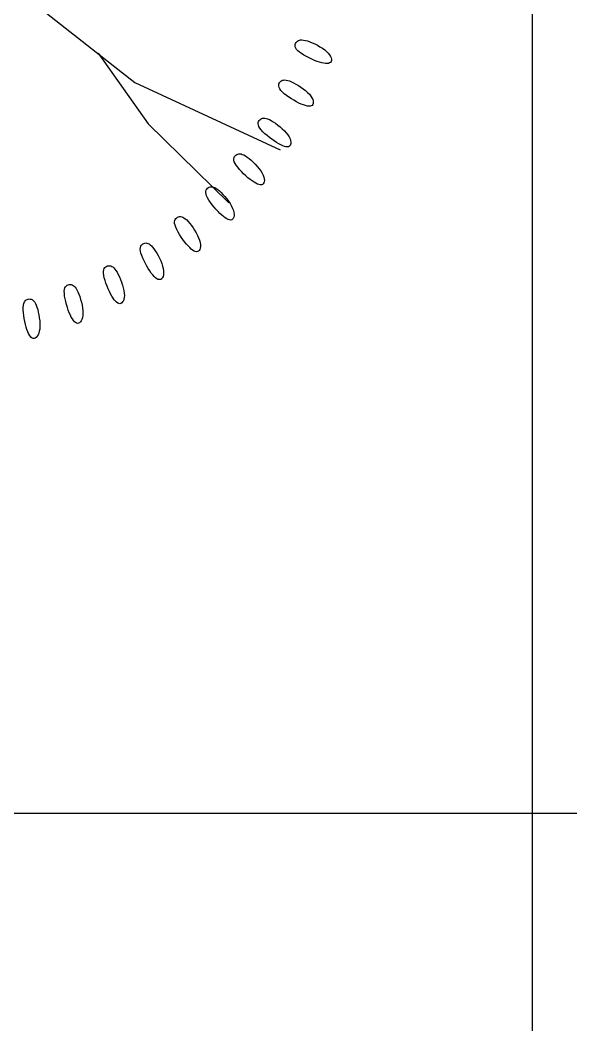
# Model space of a CAD drawing. Header units: inches. Extents: x 7658 to 73799, y 48 to 40262.
# Drawn here: x 16847 to 17749, y 33521 to 35165 of the extents above; entities that cross this region are included whole.
import ezdxf

# ---------------------------------------------------------------- set-up
doc = ezdxf.new("R2010")
doc.units = ezdxf.units.IN
doc.layers.add('www.cad-blocks.net', color=7, linetype='Continuous')

# ---------------------------------------------------------------- blocks, each defined once
blk = doc.blocks.new('A$C516926BB')
for p, q in [((6.2986, 38.5194), (6.2986, 0)), ((0, 33.1729), (62.4121, 33.1729))]:
    blk.add_line(p, q)
blk = doc.blocks.new('A$C2E07402A')
at = {"color": 0}
for p, q in [((0.9331, 0.5762), (1.0979, 0.4469)), ((1.3605, 0.5091), (1.3611, 0.5108)), ((1.3611, 0.5108), (1.3619, 0.5122)), ((1.3619, 0.5122), (1.363, 0.5135)), ((1.363, 0.5135), (1.3642, 0.5146)), ((1.3642, 0.5146), (1.3657, 0.5155)), ((1.3657, 0.5155), (1.3674, 0.5161)), ((1.3674, 0.5161), (1.3693, 0.5165)), ((1.3693, 0.5165), (1.3715, 0.5165)), ((1.3715, 0.5165), (1.3741, 0.5163)), ((1.3741, 0.5163), (1.3771, 0.5157)), ((1.3771, 0.5157), (1.3804, 0.5147)), ((1.3804, 0.5147), (1.3842, 0.5134)), ((1.3842, 0.5134), (1.3882, 0.5117)), ((1.3882, 0.5117), (1.3925, 0.5098)), ((1.3925, 0.5098), (1.3968, 0.5076)), ((1.0375, 0.4948), (1.1199, 0.3791)), ((1.3604, 0.5073), (1.3605, 0.5091)), ((1.3606, 0.5053), (1.3604, 0.5073)), ((1.3614, 0.5032), (1.3606, 0.5053)), ((1.3628, 0.501), (1.3614, 0.5032)), ((1.3649, 0.4987), (1.3628, 0.501)), ((1.3676, 0.4964), (1.3649, 0.4987)), ((1.3709, 0.494), (1.3676, 0.4964)), ((1.3747, 0.4916), (1.3709, 0.494)), ((1.3968, 0.5076), (1.401, 0.5052)), ((1.401, 0.5052), (1.405, 0.5027)), ((1.405, 0.5027), (1.4087, 0.5)), ((1.4087, 0.5), (1.4119, 0.4973)), ((1.4119, 0.4973), (1.4146, 0.4946)), ((1.4146, 0.4946), (1.4166, 0.492)), ((1.3789, 0.4892), (1.3747, 0.4916)), ((1.3833, 0.487), (1.3789, 0.4892)), ((1.3877, 0.4849), (1.3833, 0.487)), ((1.3921, 0.483), (1.3877, 0.4849)), ((1.3964, 0.4814), (1.3921, 0.483)), ((1.4003, 0.48), (1.3964, 0.4814)), ((1.404, 0.479), (1.4003, 0.48)), ((1.4073, 0.4782), (1.404, 0.479)), ((1.4102, 0.4778), (1.4073, 0.4782)), ((1.4128, 0.4778), (1.4102, 0.4778)), ((1.415, 0.478), (1.4128, 0.4778)), ((1.4168, 0.4787), (1.415, 0.478)), ((1.4166, 0.492), (1.4182, 0.4894)), ((1.4182, 0.4797), (1.4168, 0.4787)), ((1.4182, 0.4894), (1.4192, 0.487)), ((1.4191, 0.4811), (1.4182, 0.4797)), ((1.4196, 0.4828), (1.4191, 0.4811)), ((1.4192, 0.487), (1.4197, 0.4848)), ((1.4197, 0.4848), (1.4196, 0.4828)), ((1.0979, 0.4469), (1.3356, 0.3368)), ((1.3335, 0.4428), (1.3338, 0.4446)), ((1.3338, 0.4446), (1.3345, 0.4462)), ((1.3345, 0.4462), (1.3355, 0.4475)), ((1.3355, 0.4475), (1.3367, 0.4487)), ((1.3367, 0.4487), (1.3381, 0.4497)), ((1.3381, 0.4497), (1.3396, 0.4504)), ((1.3396, 0.4504), (1.3414, 0.4508)), ((1.3414, 0.4508), (1.3433, 0.451)), ((1.3433, 0.451), (1.3456, 0.4508)), ((1.3456, 0.4508), (1.3481, 0.4503)), ((1.3481, 0.4503), (1.351, 0.4494)), ((1.351, 0.4494), (1.3542, 0.4481)), ((1.3542, 0.4481), (1.3578, 0.4464)), ((1.3578, 0.4464), (1.3617, 0.4443)), ((1.3617, 0.4443), (1.3657, 0.4419)), ((1.3336, 0.4408), (1.3335, 0.4428)), ((1.3341, 0.4386), (1.3336, 0.4408)), ((1.3353, 0.4363), (1.3341, 0.4386)), ((1.3371, 0.4338), (1.3353, 0.4363)), ((1.3395, 0.4312), (1.3371, 0.4338)), ((1.3426, 0.4284), (1.3395, 0.4312)), ((1.3461, 0.4256), (1.3426, 0.4284)), ((1.3657, 0.4419), (1.3697, 0.4393)), ((1.3697, 0.4393), (1.3737, 0.4364)), ((1.3737, 0.4364), (1.3774, 0.4335)), ((1.3774, 0.4335), (1.3808, 0.4305)), ((1.3808, 0.4305), (1.3837, 0.4275)), ((1.35, 0.4229), (1.3461, 0.4256)), ((1.3541, 0.4202), (1.35, 0.4229)), ((1.3583, 0.4176), (1.3541, 0.4202)), ((1.3625, 0.4153), (1.3583, 0.4176)), ((1.3666, 0.4132), (1.3625, 0.4153)), ((1.3704, 0.4115), (1.3666, 0.4132)), ((1.3739, 0.41), (1.3704, 0.4115)), ((1.3837, 0.4275), (1.3861, 0.4245)), ((1.3861, 0.4245), (1.3879, 0.4217)), ((1.3879, 0.4217), (1.3891, 0.419)), ((1.3891, 0.419), (1.3899, 0.4165)), ((1.3899, 0.4122), (1.3892, 0.4105)), ((1.3899, 0.4165), (1.3901, 0.4142)), ((1.3901, 0.4142), (1.3899, 0.4122)), ((1.3771, 0.409), (1.3739, 0.41)), ((1.38, 0.4083), (1.3771, 0.409)), ((1.3826, 0.4079), (1.38, 0.4083)), ((1.3848, 0.408), (1.3826, 0.4079)), ((1.3866, 0.4084), (1.3848, 0.408)), ((1.3881, 0.4093), (1.3866, 0.4084)), ((1.3892, 0.4105), (1.3881, 0.4093)), ((1.1199, 0.3791), (1.2518, 0.2496)), ((1.2999, 0.3794), (1.3, 0.3814)), ((1.3002, 0.3772), (1.2999, 0.3794)), ((1.3, 0.3814), (1.3005, 0.3832)), ((1.3005, 0.3832), (1.3014, 0.3847)), ((1.3014, 0.3847), (1.3025, 0.3859)), ((1.3025, 0.3859), (1.3039, 0.387)), ((1.3039, 0.387), (1.3053, 0.3878)), ((1.3053, 0.3878), (1.3069, 0.3883)), ((1.3069, 0.3883), (1.3087, 0.3886)), ((1.3087, 0.3886), (1.3107, 0.3885)), ((1.3107, 0.3885), (1.3129, 0.3881)), ((1.3129, 0.3881), (1.3153, 0.3873)), ((1.3153, 0.3873), (1.3181, 0.3861)), ((1.3181, 0.3861), (1.3212, 0.3845)), ((1.3212, 0.3845), (1.3246, 0.3824)), ((1.3246, 0.3824), (1.3282, 0.38)), ((1.3282, 0.38), (1.332, 0.3772)), ((1.3011, 0.3748), (1.3002, 0.3772)), ((1.3026, 0.3721), (1.3011, 0.3748)), ((1.3048, 0.3692), (1.3026, 0.3721)), ((1.3076, 0.3662), (1.3048, 0.3692)), ((1.3108, 0.363), (1.3076, 0.3662)), ((1.3144, 0.3599), (1.3108, 0.363)), ((1.332, 0.3772), (1.3357, 0.3741)), ((1.3357, 0.3741), (1.3393, 0.3709)), ((1.3393, 0.3709), (1.3427, 0.3676)), ((1.3427, 0.3676), (1.3458, 0.3643)), ((1.3458, 0.3643), (1.3484, 0.361)), ((1.3182, 0.3568), (1.3144, 0.3599)), ((1.3221, 0.3538), (1.3182, 0.3568)), ((1.326, 0.3511), (1.3221, 0.3538)), ((1.3298, 0.3486), (1.326, 0.3511)), ((1.3334, 0.3464), (1.3298, 0.3486)), ((1.3368, 0.3447), (1.3334, 0.3464)), ((1.3484, 0.361), (1.3504, 0.3578)), ((1.3504, 0.3578), (1.3519, 0.3548)), ((1.3519, 0.3548), (1.3529, 0.3519)), ((1.3529, 0.3519), (1.3533, 0.3494)), ((1.3533, 0.3471), (1.3529, 0.3451)), ((1.3533, 0.3494), (1.3533, 0.3471)), ((1.2633, 0.3281), (1.2647, 0.329)), ((1.2647, 0.329), (1.2663, 0.3297)), ((1.2663, 0.3297), (1.2679, 0.3301)), ((1.2679, 0.3301), (1.2697, 0.3301)), ((1.2697, 0.3301), (1.2717, 0.3299)), ((1.2717, 0.3299), (1.2738, 0.3292)), ((1.2738, 0.3292), (1.2762, 0.3282)), ((1.3399, 0.3432), (1.3368, 0.3447)), ((1.3427, 0.3422), (1.3399, 0.3432)), ((1.3452, 0.3416), (1.3427, 0.3422)), ((1.3474, 0.3414), (1.3452, 0.3416)), ((1.3493, 0.3417), (1.3474, 0.3414)), ((1.3509, 0.3424), (1.3493, 0.3417)), ((1.3521, 0.3435), (1.3509, 0.3424)), ((1.3529, 0.3451), (1.3521, 0.3435)), ((1.26, 0.322), (1.2603, 0.3239)), ((1.2601, 0.3197), (1.26, 0.322)), ((1.2607, 0.3172), (1.2601, 0.3197)), ((1.2603, 0.3239), (1.261, 0.3256)), ((1.2619, 0.3144), (1.2607, 0.3172)), ((1.261, 0.3256), (1.262, 0.327)), ((1.2638, 0.3113), (1.2619, 0.3144)), ((1.262, 0.327), (1.2633, 0.3281)), ((1.2762, 0.3282), (1.2788, 0.3267)), ((1.2788, 0.3267), (1.2817, 0.3248)), ((1.2817, 0.3248), (1.2848, 0.3223)), ((1.2848, 0.3223), (1.2882, 0.3195)), ((1.2882, 0.3195), (1.2916, 0.3163)), ((1.2916, 0.3163), (1.295, 0.3129)), ((1.295, 0.3129), (1.2983, 0.3094)), ((1.2662, 0.308), (1.2638, 0.3113)), ((1.2691, 0.3045), (1.2662, 0.308)), ((1.2723, 0.301), (1.2691, 0.3045)), ((1.2758, 0.2975), (1.2723, 0.301)), ((1.2794, 0.2942), (1.2758, 0.2975)), ((1.2983, 0.3094), (1.3014, 0.3057)), ((1.3014, 0.3057), (1.304, 0.3021)), ((1.304, 0.3021), (1.3063, 0.2985)), ((1.3063, 0.2985), (1.308, 0.2951)), ((1.283, 0.291), (1.2794, 0.2942)), ((1.2865, 0.2881), (1.283, 0.291)), ((1.2899, 0.2856), (1.2865, 0.2881)), ((1.293, 0.2835), (1.2899, 0.2856)), ((1.2959, 0.2818), (1.293, 0.2835)), ((1.2986, 0.2805), (1.2959, 0.2818)), ((1.3011, 0.2796), (1.2986, 0.2805)), ((1.3033, 0.2792), (1.3011, 0.2796)), ((1.3068, 0.2798), (1.3052, 0.2792)), ((1.3081, 0.2808), (1.3068, 0.2798)), ((1.308, 0.2951), (1.3091, 0.292)), ((1.3091, 0.2823), (1.3081, 0.2808)), ((1.3091, 0.292), (1.3098, 0.2891)), ((1.3097, 0.2842), (1.3091, 0.2823)), ((1.31, 0.2864), (1.3097, 0.2842)), ((1.3098, 0.2891), (1.31, 0.2864)), ((1.2141, 0.2667), (1.2143, 0.269)), ((1.2145, 0.2641), (1.2141, 0.2667)), ((1.2143, 0.269), (1.2148, 0.2709)), ((1.2154, 0.2612), (1.2145, 0.2641)), ((1.2148, 0.2709), (1.2157, 0.2724)), ((1.2157, 0.2724), (1.2169, 0.2737)), ((1.2169, 0.2737), (1.2182, 0.2748)), ((1.2182, 0.2748), (1.2197, 0.2755)), ((1.2197, 0.2755), (1.2213, 0.276)), ((1.2213, 0.276), (1.223, 0.2762)), ((1.223, 0.2762), (1.2248, 0.2761)), ((1.2248, 0.2761), (1.2267, 0.2756)), ((1.2267, 0.2756), (1.2288, 0.2747)), ((1.2288, 0.2747), (1.231, 0.2735)), ((1.231, 0.2735), (1.2335, 0.2717)), ((1.2335, 0.2717), (1.2362, 0.2695)), ((1.2362, 0.2695), (1.2391, 0.2667)), ((1.2391, 0.2667), (1.2421, 0.2636)), ((1.2421, 0.2636), (1.2452, 0.2601)), ((1.3052, 0.2792), (1.3033, 0.2792)), ((1.217, 0.2579), (1.2154, 0.2612)), ((1.219, 0.2544), (1.217, 0.2579)), ((1.2216, 0.2506), (1.219, 0.2544)), ((1.2244, 0.2468), (1.2216, 0.2506)), ((1.2275, 0.243), (1.2244, 0.2468)), ((1.2452, 0.2601), (1.2482, 0.2563)), ((1.2482, 0.2563), (1.2511, 0.2524)), ((1.2511, 0.2524), (1.2537, 0.2485)), ((1.2537, 0.2485), (1.256, 0.2446)), ((1.2307, 0.2393), (1.2275, 0.243)), ((1.234, 0.2358), (1.2307, 0.2393)), ((1.2372, 0.2325), (1.234, 0.2358)), ((1.2402, 0.2297), (1.2372, 0.2325)), ((1.256, 0.2446), (1.2579, 0.2408)), ((1.2579, 0.2408), (1.2592, 0.2373)), ((1.2592, 0.2373), (1.26, 0.234)), ((1.26, 0.234), (1.2604, 0.231)), ((1.2604, 0.231), (1.2603, 0.2284)), ((1.1629, 0.2188), (1.1633, 0.221)), ((1.163, 0.2162), (1.1629, 0.2188)), ((1.1636, 0.2132), (1.163, 0.2162)), ((1.1633, 0.221), (1.164, 0.2228)), ((1.164, 0.2228), (1.1651, 0.2243)), ((1.1651, 0.2243), (1.1664, 0.2255)), ((1.1664, 0.2255), (1.1678, 0.2264)), ((1.1678, 0.2264), (1.1694, 0.227)), ((1.1694, 0.227), (1.171, 0.2273)), ((1.171, 0.2273), (1.1727, 0.2273)), ((1.1727, 0.2273), (1.1745, 0.227)), ((1.1745, 0.227), (1.1764, 0.2263)), ((1.1764, 0.2263), (1.1783, 0.2253)), ((1.1783, 0.2253), (1.1804, 0.2237)), ((1.1804, 0.2237), (1.1827, 0.2218)), ((1.1827, 0.2218), (1.1851, 0.2193)), ((1.1851, 0.2193), (1.1877, 0.2162)), ((1.1877, 0.2162), (1.1904, 0.2128)), ((1.2431, 0.2273), (1.2402, 0.2297)), ((1.2458, 0.2252), (1.2431, 0.2273)), ((1.2484, 0.2237), (1.2458, 0.2252)), ((1.2507, 0.2225), (1.2484, 0.2237)), ((1.2528, 0.2219), (1.2507, 0.2225)), ((1.2548, 0.2217), (1.2528, 0.2219)), ((1.2564, 0.2221), (1.2548, 0.2217)), ((1.2579, 0.223), (1.2564, 0.2221)), ((1.259, 0.2244), (1.2579, 0.223)), ((1.2598, 0.2262), (1.259, 0.2244)), ((1.2603, 0.2284), (1.2598, 0.2262)), ((1.1648, 0.2098), (1.1636, 0.2132)), ((1.1665, 0.206), (1.1648, 0.2098)), ((1.1686, 0.202), (1.1665, 0.206)), ((1.171, 0.1979), (1.1686, 0.202)), ((1.1737, 0.1938), (1.171, 0.1979)), ((1.1904, 0.2128), (1.1931, 0.2089)), ((1.1931, 0.2089), (1.1957, 0.2049)), ((1.1957, 0.2049), (1.1982, 0.2007)), ((1.1982, 0.2007), (1.2004, 0.1965)), ((1.1085, 0.1804), (1.1097, 0.1818)), ((1.1097, 0.1818), (1.1111, 0.1828)), ((1.1111, 0.1828), (1.1127, 0.1835)), ((1.1127, 0.1835), (1.1143, 0.1839)), ((1.1143, 0.1839), (1.1159, 0.1841)), ((1.1159, 0.1841), (1.1176, 0.1839)), ((1.1176, 0.1839), (1.1193, 0.1834)), ((1.1193, 0.1834), (1.1211, 0.1826)), ((1.1211, 0.1826), (1.123, 0.1813)), ((1.123, 0.1813), (1.1249, 0.1796)), ((1.1765, 0.1898), (1.1737, 0.1938)), ((1.1794, 0.1859), (1.1765, 0.1898)), ((1.1822, 0.1824), (1.1794, 0.1859)), ((1.185, 0.1793), (1.1822, 0.1824)), ((1.2004, 0.1965), (1.2023, 0.1924)), ((1.2023, 0.1924), (1.2037, 0.1885)), ((1.2037, 0.1885), (1.2047, 0.1848)), ((1.2047, 0.1848), (1.2051, 0.1815)), ((1.2051, 0.1815), (1.2052, 0.1785)), ((1.1068, 0.1739), (1.107, 0.1765)), ((1.1071, 0.1709), (1.1068, 0.1739)), ((1.107, 0.1765), (1.1076, 0.1787)), ((1.1079, 0.1673), (1.1071, 0.1709)), ((1.1076, 0.1787), (1.1085, 0.1804)), ((1.1092, 0.1634), (1.1079, 0.1673)), ((1.1249, 0.1796), (1.1269, 0.1774)), ((1.1269, 0.1774), (1.1291, 0.1746)), ((1.1291, 0.1746), (1.1313, 0.1714)), ((1.1313, 0.1714), (1.1337, 0.1676)), ((1.1337, 0.1676), (1.136, 0.1635)), ((1.1876, 0.1765), (1.185, 0.1793)), ((1.1901, 0.1742), (1.1876, 0.1765)), ((1.1925, 0.1724), (1.1901, 0.1742)), ((1.1947, 0.171), (1.1925, 0.1724)), ((1.1967, 0.1702), (1.1947, 0.171)), ((1.1986, 0.1698), (1.1967, 0.1702)), ((1.2003, 0.17), (1.1986, 0.1698)), ((1.2018, 0.1707), (1.2003, 0.17)), ((1.2031, 0.172), (1.2018, 0.1707)), ((1.2041, 0.1737), (1.2031, 0.172)), ((1.2048, 0.1759), (1.2041, 0.1737)), ((1.2052, 0.1785), (1.2048, 0.1759)), ((1.1109, 0.1592), (1.1092, 0.1634)), ((1.1129, 0.1549), (1.1109, 0.1592)), ((1.1151, 0.1505), (1.1129, 0.1549)), ((1.1175, 0.1462), (1.1151, 0.1505)), ((1.136, 0.1635), (1.1381, 0.1592)), ((1.1381, 0.1592), (1.1402, 0.1548)), ((1.1402, 0.1548), (1.1419, 0.1504)), ((1.1419, 0.1504), (1.1433, 0.1461)), ((1.0465, 0.1377), (1.0469, 0.1403)), ((1.0465, 0.1347), (1.0465, 0.1377)), ((1.0469, 0.1311), (1.0465, 0.1347)), ((1.0469, 0.1403), (1.0477, 0.1424)), ((1.0477, 0.1424), (1.0488, 0.144)), ((1.0488, 0.144), (1.0502, 0.1453)), ((1.0502, 0.1453), (1.0517, 0.1461)), ((1.0517, 0.1461), (1.0533, 0.1467)), ((1.0533, 0.1467), (1.055, 0.1469)), ((1.055, 0.1469), (1.0566, 0.1469)), ((1.0566, 0.1469), (1.0583, 0.1466)), ((1.0583, 0.1466), (1.0599, 0.1459)), ((1.0599, 0.1459), (1.0616, 0.1449)), ((1.0616, 0.1449), (1.0633, 0.1434)), ((1.0633, 0.1434), (1.0651, 0.1415)), ((1.0651, 0.1415), (1.0669, 0.1391)), ((1.0669, 0.1391), (1.0687, 0.1361)), ((1.0687, 0.1361), (1.0706, 0.1326)), ((1.0706, 0.1326), (1.0725, 0.1287)), ((1.1199, 0.1421), (1.1175, 0.1462)), ((1.1224, 0.1383), (1.1199, 0.1421)), ((1.1248, 0.1349), (1.1224, 0.1383)), ((1.1271, 0.1319), (1.1248, 0.1349)), ((1.1294, 0.1293), (1.1271, 0.1319)), ((1.1433, 0.1461), (1.1444, 0.1421)), ((1.1448, 0.132), (1.1442, 0.1294)), ((1.1444, 0.1421), (1.1449, 0.1383)), ((1.145, 0.135), (1.1448, 0.132)), ((1.1449, 0.1383), (1.145, 0.135)), ((0.9857, 0.1141), (0.9871, 0.1152)), ((0.9871, 0.1152), (0.9887, 0.1159)), ((0.9887, 0.1159), (0.9904, 0.1162)), ((0.9904, 0.1162), (0.9921, 0.1163)), ((0.9921, 0.1163), (0.9937, 0.1161)), ((0.9937, 0.1161), (0.9954, 0.1156)), ((0.9954, 0.1156), (0.9969, 0.1148)), ((1.0478, 0.127), (1.0469, 0.1311)), ((1.049, 0.1227), (1.0478, 0.127)), ((1.0505, 0.1182), (1.049, 0.1227)), ((1.0523, 0.1136), (1.0505, 0.1182)), ((1.0725, 0.1287), (1.0744, 0.1244)), ((1.0744, 0.1244), (1.0761, 0.1199)), ((1.0761, 0.1199), (1.0776, 0.1153)), ((1.0776, 0.1153), (1.0789, 0.1107)), ((1.1315, 0.1273), (1.1294, 0.1293)), ((1.1336, 0.1257), (1.1315, 0.1273)), ((1.1355, 0.1246), (1.1336, 0.1257)), ((1.1373, 0.1241), (1.1355, 0.1246)), ((1.1391, 0.1241), (1.1373, 0.1241)), ((1.1406, 0.1246), (1.1391, 0.1241)), ((1.142, 0.1257), (1.1406, 0.1246)), ((1.1432, 0.1274), (1.142, 0.1257)), ((1.1442, 0.1294), (1.1432, 0.1274)), ((0.9823, 0.105), (0.9827, 0.1081)), ((0.9824, 0.1014), (0.9823, 0.105)), ((0.9829, 0.0973), (0.9824, 0.1014)), ((0.9827, 0.1081), (0.9834, 0.1106)), ((0.9834, 0.1106), (0.9844, 0.1125)), ((0.9844, 0.1125), (0.9857, 0.1141)), ((0.9969, 0.1148), (0.9985, 0.1136)), ((0.9985, 0.1136), (1, 0.1119)), ((1, 0.1119), (1.0016, 0.1098)), ((1.0016, 0.1098), (1.0031, 0.1073)), ((1.0031, 0.1073), (1.0046, 0.1041)), ((1.0046, 0.1041), (1.0062, 0.1004)), ((1.0062, 0.1004), (1.0076, 0.0963)), ((1.0542, 0.1091), (1.0523, 0.1136)), ((1.0562, 0.1047), (1.0542, 0.1091)), ((1.0582, 0.1007), (1.0562, 0.1047)), ((1.0603, 0.097), (1.0582, 0.1007)), ((1.0789, 0.1107), (1.0799, 0.1063)), ((1.0799, 0.1063), (1.0805, 0.1021)), ((1.0805, 0.1021), (1.0807, 0.0984)), ((0.9155, 0.0822), (0.9162, 0.0852)), ((0.9162, 0.0852), (0.9171, 0.0876)), ((0.9171, 0.0876), (0.9183, 0.0895)), ((0.9183, 0.0895), (0.9198, 0.0909)), ((0.9198, 0.0909), (0.9213, 0.0918)), ((0.9213, 0.0918), (0.923, 0.0923)), ((0.923, 0.0923), (0.9247, 0.0925)), ((0.9247, 0.0925), (0.9264, 0.0924)), ((0.9264, 0.0924), (0.928, 0.0921)), ((0.928, 0.0921), (0.9295, 0.0914)), ((0.9295, 0.0914), (0.931, 0.0904)), ((0.931, 0.0904), (0.9325, 0.089)), ((0.9325, 0.089), (0.9338, 0.0872)), ((0.9338, 0.0872), (0.9351, 0.085)), ((0.9351, 0.085), (0.9364, 0.0823)), ((0.9364, 0.0823), (0.9376, 0.079)), ((0.9836, 0.0929), (0.9829, 0.0973)), ((0.9847, 0.0882), (0.9836, 0.0929)), ((0.9859, 0.0835), (0.9847, 0.0882)), ((0.9873, 0.0788), (0.9859, 0.0835)), ((1.0076, 0.0963), (1.009, 0.0919)), ((1.009, 0.0919), (1.0103, 0.0872)), ((1.0103, 0.0872), (1.0113, 0.0825)), ((1.0113, 0.0825), (1.0121, 0.0778)), ((1.0623, 0.0938), (1.0603, 0.097)), ((1.0642, 0.091), (1.0623, 0.0938)), ((1.0662, 0.0888), (1.0642, 0.091)), ((1.068, 0.087), (1.0662, 0.0888)), ((1.0699, 0.0857), (1.068, 0.087)), ((1.0716, 0.085), (1.0699, 0.0857)), ((1.0733, 0.0848), (1.0716, 0.085)), ((1.075, 0.0852), (1.0733, 0.0848)), ((1.0765, 0.0861), (1.075, 0.0852)), ((1.0778, 0.0876), (1.0765, 0.0861)), ((1.079, 0.0896), (1.0778, 0.0876)), ((1.0799, 0.0921), (1.079, 0.0896)), ((1.0804, 0.095), (1.0799, 0.0921)), ((1.0807, 0.0984), (1.0804, 0.095)), ((0.9152, 0.0786), (0.9155, 0.0822)), ((0.9152, 0.0745), (0.9152, 0.0786)), ((0.9155, 0.07), (0.9152, 0.0745)), ((0.916, 0.0653), (0.9155, 0.07)), ((0.9376, 0.079), (0.9387, 0.0752)), ((0.9387, 0.0752), (0.9397, 0.0709)), ((0.9397, 0.0709), (0.9407, 0.0663)), ((0.9407, 0.0663), (0.9414, 0.0616)), ((0.9889, 0.0742), (0.9873, 0.0788)), ((0.9905, 0.07), (0.9889, 0.0742)), ((0.9922, 0.0661), (0.9905, 0.07)), ((0.9938, 0.0627), (0.9922, 0.0661)), ((1.0121, 0.0778), (1.0126, 0.0733)), ((1.0126, 0.0733), (1.0128, 0.0691)), ((1.0128, 0.0691), (1.0126, 0.0653)), ((0.9168, 0.0604), (0.916, 0.0653)), ((0.9177, 0.0556), (0.9168, 0.0604)), ((0.9188, 0.0509), (0.9177, 0.0556)), ((0.92, 0.0465), (0.9188, 0.0509)), ((0.9414, 0.0616), (0.942, 0.0568)), ((0.942, 0.0568), (0.9423, 0.052)), ((0.9423, 0.052), (0.9423, 0.0475)), ((0.9955, 0.0598), (0.9938, 0.0627)), ((0.9972, 0.0573), (0.9955, 0.0598)), ((0.9988, 0.0553), (0.9972, 0.0573)), ((1.0005, 0.0539), (0.9988, 0.0553)), ((1.0022, 0.053), (1.0005, 0.0539)), ((1.0039, 0.0526), (1.0022, 0.053)), ((1.0055, 0.0528), (1.0039, 0.0526)), ((1.0071, 0.0536), (1.0055, 0.0528)), ((1.0086, 0.0549), (1.0071, 0.0536)), ((1.01, 0.0568), (1.0086, 0.0549)), ((1.0111, 0.0591), (1.01, 0.0568)), ((1.012, 0.062), (1.0111, 0.0591)), ((1.0126, 0.0653), (1.012, 0.062)), ((0.9212, 0.0425), (0.92, 0.0465)), ((0.9225, 0.0389), (0.9212, 0.0425)), ((0.9238, 0.0358), (0.9225, 0.0389)), ((0.9252, 0.0332), (0.9238, 0.0358)), ((0.9267, 0.0311), (0.9252, 0.0332)), ((0.9393, 0.0336), (0.9379, 0.0314)), ((0.9405, 0.0363), (0.9393, 0.0336)), ((0.9414, 0.0396), (0.9405, 0.0363)), ((0.942, 0.0433), (0.9414, 0.0396)), ((0.9423, 0.0475), (0.942, 0.0433)), ((0.9282, 0.0295), (0.9267, 0.0311)), ((0.9298, 0.0284), (0.9282, 0.0295)), ((0.9314, 0.0278), (0.9298, 0.0284)), ((0.9331, 0.0279), (0.9314, 0.0278)), ((0.9348, 0.0285), (0.9331, 0.0279)), ((0.9364, 0.0297), (0.9348, 0.0285)), ((0.9379, 0.0314), (0.9364, 0.0297))]:
    blk.add_line(p, q, dxfattribs=at)

msp = doc.modelspace()

# ---------------------------------------------------------------- block references
at = {"xscale": 1000, "yscale": 1000, "zscale": 1000}
msp.add_blockref('A$C2E07402A', (15936.7, 34616.3), dxfattribs=at)
at = {"layer": 'www.cad-blocks.net', "color": 155, "true_color": 0x546d8e, "xscale": 1000, "yscale": 1000, "zscale": 1000}
msp.add_blockref('A$C516926BB', (11386.7, 694.4), dxfattribs=at)

doc.saveas('drawing.dxf')
